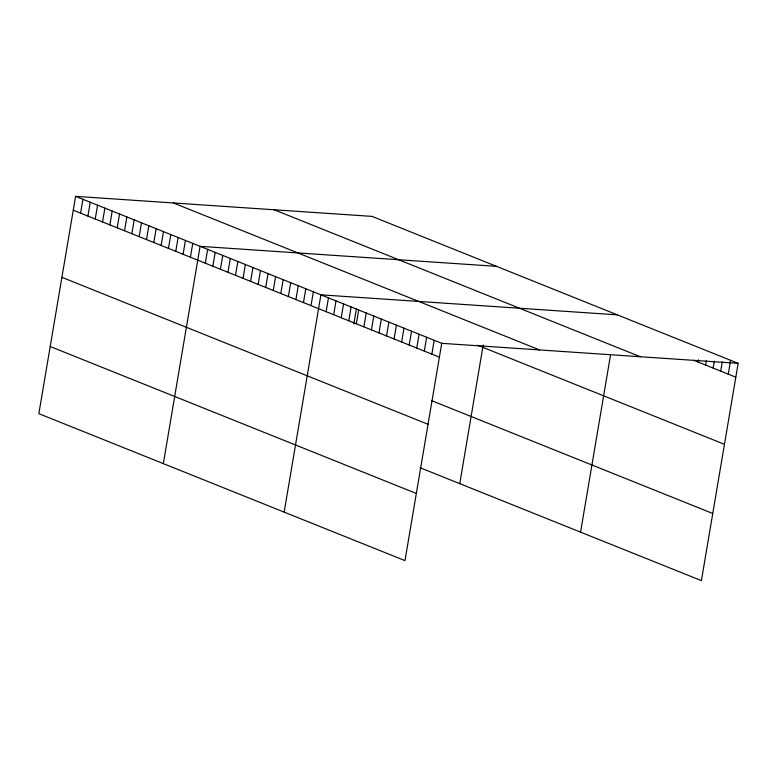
<?xml version="1.0" encoding="UTF-8"?>
<svg xmlns="http://www.w3.org/2000/svg" width="777" height="777" viewBox="0 0 777 777"><rect width="100%" height="100%" fill="white"/><g stroke="black" fill="none" stroke-linecap="round" stroke-linejoin="round"><path stroke-width="1.17" d="M75.602 196.358L38.85 413.655L404.982 560.615L441.734 343.327L75.602 196.358L372.018 216.385L738.15 363.345L701.398 580.642L419.998 467.686M80.585 213.121L82.925 199.3M87.908 216.064L90.249 202.243M95.231 219.007L97.572 205.177M102.554 221.94L104.895 208.119M109.878 224.883L112.218 211.062M117.201 227.826L119.541 213.996M124.524 230.759L126.865 216.938M131.847 233.702L134.188 219.872M139.17 236.635L141.501 222.814M146.494 239.578L148.825 225.757M153.817 242.521L156.148 228.691M161.14 245.454L163.471 231.633M168.463 248.397L170.794 234.576M175.777 251.34L178.118 237.509M183.1 254.273L185.441 240.452M190.423 257.216L192.764 243.386M163.335 463.626L200.087 246.328L496.503 266.346M205.303 263.189L207.644 249.359M212.849 266.22L215.19 252.389M220.406 269.25L222.746 255.419M227.952 272.28L230.293 258.45M235.509 275.311L237.849 261.49M243.055 278.341L245.396 264.52M250.612 281.371L252.952 267.55M258.158 284.401L260.499 270.581M265.715 287.432L268.055 273.611M273.261 290.462L275.602 276.641M280.818 293.492L283.158 279.671M288.364 296.532L290.705 282.702M295.92 299.563L298.261 285.732M303.467 302.593L305.808 288.762M311.023 305.623L313.364 291.793M284.159 512.121L320.911 294.833L617.327 314.85M326.126 311.684L328.467 297.863M333.673 314.714L336.014 300.893M341.229 317.744L343.57 303.924M348.776 320.775L351.117 306.954M353.836 323.873L356.371 308.877M356.332 323.805L358.673 309.984M363.879 326.835L366.22 313.014M371.435 329.875L373.776 316.045M378.982 332.906L381.322 319.075M386.538 335.936L388.879 322.105M394.085 338.966L396.425 325.136M401.641 341.997L403.982 328.166M409.188 345.027L411.528 331.206M416.744 348.057L419.085 334.236M424.291 351.087L426.631 337.267M431.847 354.118L434.188 340.297M459.751 483.644L483.187 345.075M580.574 532.138L610.45 355.526M698.057 362.014L698.445 359.712M705.603 365.044L706.38 360.441M713.16 368.075L714.325 361.169M720.706 371.105L722.27 361.888M728.263 374.135L730.594 360.314M441.734 343.327L738.15 363.345M693.735 360.285L735.809 377.175M274.203 209.771L640.335 356.74M173.417 202.972L539.549 349.932M477.573 345.221L724.455 444.318M73.261 210.188L439.393 357.148M431.352 400.543L712.752 513.49M61.907 277.331L428.04 424.3M50.204 346.513L416.336 493.473"/></g></svg>
